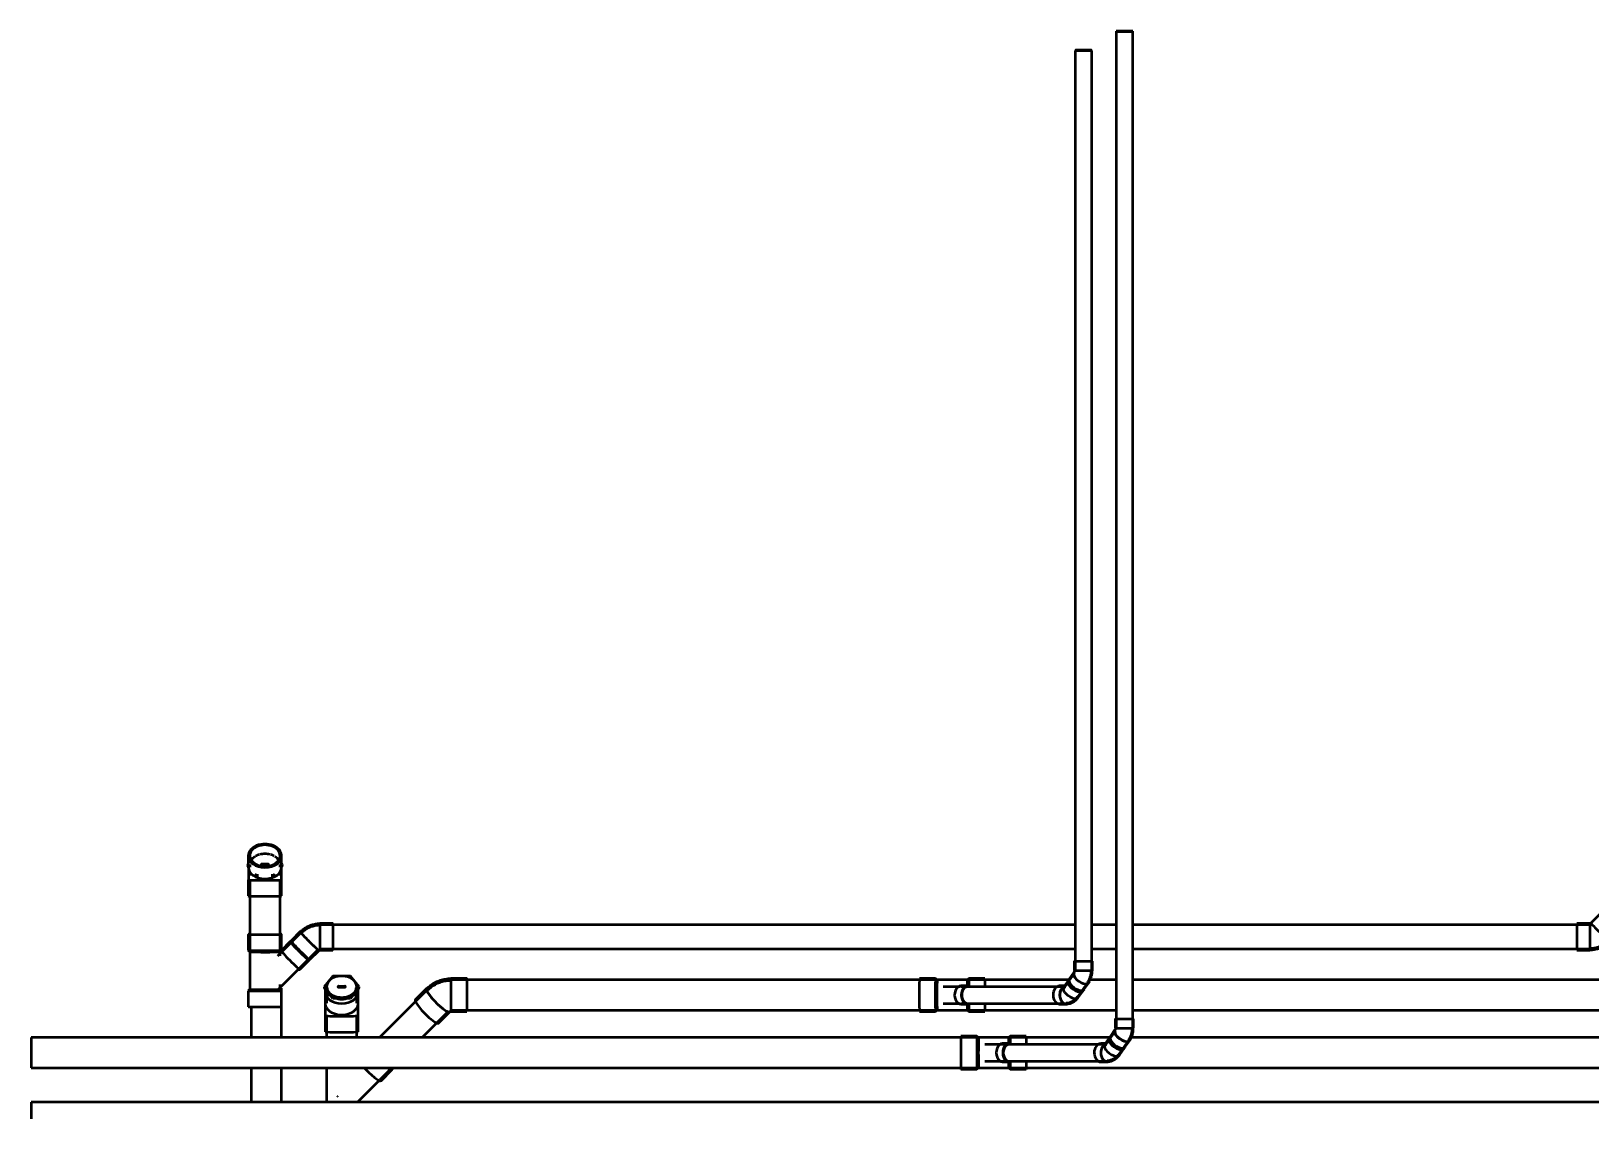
# Model space of a CAD drawing. Header units: millimetres. Extents: x -108050 to 96605, y 58136 to 140997.
# Drawn here: x 542 to 10868, y 70399 to 77602 of the extents above; entities that cross this region are included whole.
import ezdxf

# ---------------------------------------------------------------- set-up
doc = ezdxf.new("R2010")
doc.units = ezdxf.units.MM
doc.linetypes.add('Center', pattern=[29.999999, 12, -6, 6, -6])
doc.layers.add('P-PIPE', color=3, linetype='Continuous', lineweight=50)
doc.layers.add('P-PIPE-CNTR', color=3, linetype='Center', lineweight=35)

# ---------------------------------------------------------------- blocks, each defined once
blk = doc.blocks.new('DSC_uPVC_Elbow_TienPhong - Standard-V177-HẦM')
at = {"layer": 'P-PIPE'}
for p, q in [((10862, 71692), (10776, 71692)), ((10929, 71756), (10868, 71695)), ((10992, 71571), (11053, 71632)), ((10776, 71517), (10862, 71517))]:
    blk.add_line(p, q, dxfattribs=at)
at = {"layer": 'P-PIPE', "flags": 128}
for points in [[(10866, 71691), (10866, 71691), (10865, 71691), (10865, 71691), (10865, 71691), (10864, 71691), (10864, 71691), (10863, 71691), (10863, 71690), (10863, 71690), (10862, 71690)], [(10870, 71693), (10869, 71693), (10869, 71693), (10869, 71693), (10868, 71692), (10868, 71692), (10868, 71692), (10867, 71692), (10867, 71692), (10866, 71691), (10866, 71691)], [(10928, 71542), (10934, 71544), (10941, 71547), (10947, 71551), (10953, 71554), (10958, 71558), (10964, 71562), (10970, 71566), (10975, 71570), (10980, 71575), (10984, 71579)], [(10932, 71533), (10938, 71536), (10945, 71539), (10951, 71542), (10958, 71546), (10964, 71550), (10970, 71554), (10976, 71559), (10981, 71563), (10987, 71568), (10991, 71572)], [(10862, 71529), (10869, 71529), (10876, 71529), (10883, 71530), (10890, 71531), (10896, 71532), (10903, 71533), (10910, 71535), (10916, 71537), (10923, 71540), (10928, 71542)], [(10862, 71519), (10869, 71519), (10877, 71519), (10884, 71520), (10891, 71521), (10898, 71523), (10905, 71524), (10912, 71526), (10919, 71528), (10926, 71531), (10932, 71533)]]:
    blk.add_lwpolyline(points, dxfattribs=at)
at = {"layer": 'P-PIPE'}
for centre, major_axis, start_param, end_param in [((10776, 71605), (0, 87.7), 0.004142, 1.574938), ((10862, 71605), (0, 87.7), 0.004142, 1.574938), ((10862, 71605), (0, 87.7), 6.114449, 6.283185), ((10862, 71605), (0, 85.8), 0.004142, 0.373741), ((10930, 71633), (-62, 62), 6.279043, 7.84984), ((10930, 71633), (-60.7, 60.7), 0.471878, 0.550257), ((10991, 71694), (-62, 62), 5.880214, 7.84984), ((10991, 71694), (-56.6, 56.6), 0, 0.257657), ((10991, 71694), (-56.6, 56.6), 0.390616, 0.519457), ((10991, 71694), (-56.6, 56.6), 0.652416, 0.781256), ((10991, 71694), (-56.6, 56.6), 0.914215, 1.043056), ((10991, 71694), (-56.6, 56.6), 1.046951, 1.304855), ((10991, 71694), (-56.6, 56.6), 1.308902, 1.566654), ((10991, 71694), (-62, 62), 1.566654, 3.137451), ((10991, 71694), (-56.6, 56.6), 1.570842, 1.828454), ((10991, 71694), (-56.6, 56.6), 1.832792, 2.090253), ((10991, 71694), (-56.6, 56.6), 2.223212, 2.352053), ((10776, 71605), (0, 87.7), 1.574938, 3.145735), ((10862, 71605), (0, 87.7), 1.574938, 3.244708), ((10930, 71633), (-62, 62), 1.566654, 3.137451), ((10930, 71633), (-60.7, 60.7), 2.583052, 2.628006), ((10991, 71694), (-56.6, 56.6), 2.523792, 2.613852), ((10991, 71694), (-56.6, 56.6), 2.746811, 2.875651), ((10991, 71694), (-56.6, 56.6), 2.883698, 3.137451), ((10991, 71694), (-62, 62), 3.141593, 3.544724), ((10862, 71605), (0, 85.8), 2.823443, 3.141593)]:
    blk.add_ellipse(centre, major_axis=major_axis, ratio=0.01, start_param=start_param, end_param=end_param, dxfattribs=at)
blk = doc.blocks.new('DSC_uPVC_Elbow_TienPhong - Standard-2073806-HẦM')
at = {"layer": 'P-PIPE'}
for p, q in [((3159, 71262), (3085, 71188)), ((3427, 71329), (3321, 71329)), ((3240, 71033), (3314, 71107)), ((3321, 71109), (3427, 71109))]:
    blk.add_line(p, q, dxfattribs=at)
at = {"layer": 'P-PIPE', "flags": 128}
for points in [[(3321, 71326), (3312, 71326), (3303, 71326), (3294, 71325), (3285, 71323), (3277, 71322), (3268, 71320), (3259, 71318), (3251, 71315), (3242, 71312), (3234, 71309), (3226, 71306), (3218, 71302), (3210, 71298), (3202, 71293), (3195, 71288), (3188, 71283), (3180, 71278), (3174, 71272), (3167, 71266), (3160, 71260)], [(3201, 71278), (3195, 71274), (3188, 71269), (3181, 71263), (3175, 71258), (3169, 71252)], [(3320, 71314), (3312, 71314), (3304, 71314), (3295, 71313), (3287, 71312), (3279, 71310), (3271, 71308), (3263, 71306), (3254, 71304), (3247, 71301), (3239, 71298), (3231, 71295), (3223, 71291), (3216, 71287), (3209, 71283), (3202, 71279)], [(3312, 71109), (3312, 71109), (3313, 71109), (3313, 71109), (3313, 71110), (3313, 71110), (3314, 71110), (3314, 71110), (3315, 71110), (3315, 71111), (3315, 71111), (3316, 71111), (3316, 71111), (3317, 71111), (3317, 71111), (3318, 71112), (3318, 71112), (3319, 71112), (3320, 71112), (3320, 71112), (3321, 71112)]]:
    blk.add_lwpolyline(points, dxfattribs=at)
at = {"layer": 'P-PIPE'}
for centre, major_axis, ratio, start_param, end_param in [((3236, 71184), (-77.5, 77.5), 0.183449, 6.099516, 8.021931), ((3236, 71184), (-75.8, 75.8), 0.183449, 0.002603, 0.16795), ((3236, 71184), (-75.8, 75.8), 0.183449, 0.16795, 3.141593), ((3321, 71219), (0, 110), 0.01, 6.270034, 8.102629), ((3427, 71219), (0, 110), 0.01, 5.878531, 8.102629), ((3427, 71220), (0, 100), 0.01, 6.270034, 6.531833), ((3427, 71220), (0, 100), 0.01, 0.272539, 1.576486), ((3163, 71111), (-77.5, 77.5), 0.183449, 6.189335, 8.021931), ((3236, 71184), (-77.5, 77.5), 0.183449, 1.738746, 3.282976), ((3321, 71219), (0, 110), 0.01, 1.819444, 3.128441), ((3427, 71220), (0, 100), 0.01, 1.644192, 1.819444), ((3427, 71219), (0, 110), 0.01, 1.819444, 3.128441), ((3427, 71220), (0, 100), 0.01, 2.019069, 2.081243), ((3163, 71111), (-77.5, 77.5), 0.183449, 1.738746, 3.141593), ((3427, 71219), (0, 110), 0.01, 3.141593, 3.546878)]:
    blk.add_ellipse(centre, major_axis=major_axis, ratio=ratio, start_param=start_param, end_param=end_param, dxfattribs=at)
blk = doc.blocks.new('DSC_uPVC_Elbow_TienPhong - Standard-2073808-HẦM')
at = {"layer": 'P-PIPE'}
for p, q in [((2540, 71692), (2454, 71692)), ((2324, 71639), (2263, 71578)), ((2387, 71454), (2448, 71515)), ((2454, 71517), (2540, 71517))]:
    blk.add_line(p, q, dxfattribs=at)
at = {"layer": 'P-PIPE', "flags": 128}
for points in [[(2454, 71690), (2446, 71690), (2439, 71690), (2432, 71689), (2425, 71688), (2418, 71687), (2411, 71685), (2404, 71683), (2397, 71681), (2390, 71679), (2383, 71676), (2376, 71673), (2370, 71670), (2363, 71666), (2357, 71663), (2351, 71659), (2345, 71655), (2339, 71650), (2334, 71645), (2328, 71641), (2325, 71637)], [(2454, 71681), (2447, 71681), (2440, 71680), (2433, 71680), (2426, 71679), (2420, 71677), (2413, 71676), (2406, 71674), (2400, 71672), (2393, 71670), (2387, 71667), (2380, 71664), (2374, 71661), (2368, 71658), (2362, 71655), (2357, 71651), (2351, 71647), (2345, 71643), (2340, 71638), (2335, 71634), (2332, 71630)], [(2446, 71516), (2447, 71516), (2447, 71516), (2447, 71517), (2448, 71517), (2448, 71517), (2448, 71517), (2449, 71518), (2449, 71518), (2449, 71518), (2450, 71518), (2450, 71518), (2451, 71518), (2451, 71519), (2451, 71519), (2452, 71519), (2452, 71519), (2453, 71519), (2453, 71519), (2453, 71519), (2454, 71519)]]:
    blk.add_lwpolyline(points, dxfattribs=at)
at = {"layer": 'P-PIPE'}
for centre, major_axis, ratio, start_param, end_param in [((2454, 71605), (0, 87.7), 0.01, 0, 1.637379), ((2540, 71605), (0, 87.7), 0.01, 5.871585, 7.920564), ((2540, 71605), (0, 80), 0.01, 0, 0.270861), ((2540, 71605), (0, 80), 0.01, 0.328382, 0.526093), ((2540, 71605), (0, 80), 0.01, 0.526612, 0.792116), ((2540, 71605), (0, 80), 0.01, 0.794203, 1.020432), ((2325, 71516), (-62, 62), 0.054145, 0, 1.610798), ((2386, 71577), (-62, 62), 0.054145, 6.061388, 7.893984), ((2386, 71577), (-60.7, 60.7), 0.054145, 0.040002, 3.181595), ((2386, 71577), (-62, 62), 0.054145, 1.610798, 3.324107), ((2454, 71605), (0, 87.7), 0.01, 1.637379, 3.208175), ((2540, 71605), (0, 80), 0.01, 1.063965, 1.259016), ((2540, 71605), (0, 80), 0.01, 1.334837, 1.494367), ((2540, 71605), (0, 80), 0.01, 1.606199, 1.637379), ((2540, 71605), (0, 80), 0.01, 1.637379, 1.728286), ((2540, 71605), (0, 87.7), 0.01, 1.637379, 3.548438), ((2540, 71605), (0, 80), 0.01, 1.8774, 1.962675), ((2540, 71605), (0, 80), 0.01, 2.160978, 2.1994), ((2325, 71516), (-62, 62), 0.054145, 1.610798, 3.181595)]:
    blk.add_ellipse(centre, major_axis=major_axis, ratio=ratio, start_param=start_param, end_param=end_param, dxfattribs=at)
blk = doc.blocks.new('DSC_uPVC_Elbow_TienPhong - Standard-2073809-HẦM')
at = {"layer": 'P-PIPE'}
for p, q in [((2489, 71241), (2489, 71166)), ((2708, 71166), (2708, 71241)), ((2489, 71081), (2489, 70975)), ((2708, 70975), (2708, 71081))]:
    blk.add_line(p, q, dxfattribs=at)
at = {"layer": 'P-PIPE', "flags": 128}
for points in [[(2491, 71081), (2491, 71086), (2491, 71091), (2491, 71096), (2491, 71101), (2491, 71105), (2491, 71110), (2491, 71115), (2491, 71120), (2491, 71124), (2491, 71129), (2491, 71133), (2491, 71137), (2491, 71142), (2491, 71146), (2491, 71150), (2491, 71154), (2491, 71158), (2491, 71161), (2491, 71165), (2491, 71166)], [(2705, 71166), (2705, 71163), (2705, 71159), (2705, 71155), (2705, 71151), (2705, 71147), (2705, 71143), (2705, 71139), (2705, 71135), (2705, 71130), (2705, 71126), (2705, 71121), (2705, 71117), (2705, 71112), (2705, 71107), (2705, 71102), (2705, 71098), (2705, 71093), (2705, 71088), (2705, 71083), (2705, 71081)]]:
    blk.add_lwpolyline(points, dxfattribs=at)
at = {"layer": 'P-PIPE'}
for centre, major_axis, ratio, start_param, end_param in [((2598, 71241), (110, 0), 0.707107, 2.951533, 3.141593), ((2598, 71241), (110, 0), 0.707107, 0, 0.190059), ((2598, 71241), (110, 0), 0.707107, 3.141593, 6.283185), ((2598, 71166), (-110, 0), 0.707107, 0, 3.141593), ((2598, 71081), (110, 0), 0.01, 2.947326, 3.141593), ((2598, 71081), (-110, 0), 0.01, 0, 3.141593), ((2598, 71081), (107, 0), 0.01, 3.224266, 3.720307), ((2598, 71081), (107, 0), 0.01, 5.704471, 6.200512), ((2598, 71081), (110, 0), 0.01, 0, 0.194266), ((2598, 70975), (-110, 0), 0.01, 0, 3.141593)]:
    blk.add_ellipse(centre, major_axis=major_axis, ratio=ratio, start_param=start_param, end_param=end_param, dxfattribs=at)
blk = doc.blocks.new('DSC_uPVC_Cap End2-TienPhong - Standard-V203-HẦM')
at = {"layer": 'P-PIPE'}
for p, q in [((2540, 71344), (2483, 71274)), ((2483, 71274), (2511, 71238)), ((2483, 71274), (2483, 71266)), ((2511, 71232), (2483, 71266)), ((2498, 71274), (2498, 71263)), ((2502, 71266), (2502, 71206)), ((2656, 71344), (2540, 71344)), ((2578, 71277), (2618, 71277)), ((2578, 71277), (2598, 71277)), ((2618, 71274), (2578, 71274)), ((2618, 71274), (2578, 71274)), ((2618, 71270), (2578, 71270)), ((2598, 71270), (2578, 71270)), ((2598, 71277), (2618, 71277)), ((2618, 71270), (2598, 71270)), ((2714, 71274), (2656, 71344)), ((2685, 71239), (2714, 71274)), ((2714, 71266), (2685, 71232)), ((2694, 71206), (2694, 71266)), ((2698, 71263), (2698, 71274)), ((2714, 71266), (2714, 71274)), ((2540, 71196), (2511, 71231)), ((2512, 71237), (2540, 71203)), ((2540, 71203), (2656, 71203)), ((2540, 71203), (2540, 71196)), ((2656, 71196), (2540, 71196)), ((2656, 71203), (2685, 71238)), ((2685, 71231), (2656, 71196)), ((2656, 71203), (2656, 71196))]:
    blk.add_line(p, q, dxfattribs=at)
for centre, major_axis, start_param, end_param in [((2598, 71274), (100, 0), 1.570796, 4.712389), ((2578, 71274), (5, 0), 1.570796, 4.712389), ((2578, 71274), (5, 0), 1.570796, 4.712389), ((2578, 71270), (5, 0), 1.570796, 2.617994), ((2578, 71270), (5, 0), 1.570796, 2.617994), ((2598, 71274), (100, 0), 4.712389, 7.853982), ((2618, 71274), (-5, 0), 1.570796, 4.712389), ((2618, 71274), (-5, 0), 1.570796, 4.712389), ((2618, 71270), (5, 0), 0.523599, 1.570796), ((2618, 71270), (5, 0), 0.523599, 1.570796), ((2598, 71263), (100, 0), 3.520705, 3.809677), ((2598, 71263), (100, 0), 4.423417, 4.712389), ((2598, 71263), (100, 0), 4.712389, 5.001361), ((2598, 71263), (100, 0), 5.6151, 5.904073)]:
    blk.add_ellipse(centre, major_axis=major_axis, ratio=0.707107, start_param=start_param, end_param=end_param, dxfattribs=at)
blk = doc.blocks.new('DSC_uPVC_Elbow_TienPhong - Standard-V204-HẦM')
at = {"layer": 'P-PIPE'}
for p, q in [((1980, 72141), (1980, 72066)), ((2200, 72066), (2200, 72141)), ((1980, 71981), (1980, 71875)), ((2200, 71875), (2200, 71981))]:
    blk.add_line(p, q, dxfattribs=at)
at = {"layer": 'P-PIPE', "flags": 128}
for points in [[(1983, 71981), (1983, 71986), (1983, 71991), (1983, 71996), (1983, 72001), (1983, 72006), (1983, 72010), (1983, 72015), (1983, 72020), (1983, 72024), (1983, 72029), (1983, 72033), (1983, 72038), (1983, 72042), (1983, 72046), (1983, 72050), (1983, 72054), (1983, 72058), (1983, 72061), (1983, 72065), (1983, 72066)], [(2197, 72066), (2197, 72063), (2197, 72059), (2197, 72055), (2197, 72052), (2197, 72048), (2197, 72043), (2197, 72039), (2197, 72035), (2197, 72030), (2197, 72026), (2197, 72021), (2197, 72017), (2197, 72012), (2197, 72007), (2197, 72003), (2197, 71998), (2197, 71993), (2197, 71988), (2197, 71983), (2197, 71981)]]:
    blk.add_lwpolyline(points, dxfattribs=at)
at = {"layer": 'P-PIPE'}
for centre, major_axis, ratio, start_param, end_param in [((2090, 72141), (110, 0), 0.707107, 0, 3.141593), ((2090, 72142), (100, 0), 0.707107, 0, 3.141593), ((2090, 72141), (110, 0), 0.707107, 3.141593, 6.283185), ((2090, 72142), (100, 0), 0.707107, 3.141593, 6.283185), ((2090, 72066), (110, 0), 0.707107, 3.141593, 6.283185), ((2090, 71981), (110, 0), 0.01, 2.947326, 3.141593), ((2090, 71981), (-110, 0), 0.01, 0, 3.141593), ((2090, 71981), (107, 0), 0.01, 3.224266, 3.720307), ((2090, 71981), (107, 0), 0.01, 5.704471, 6.200512), ((2090, 71981), (110, 0), 0.01, 0, 0.194266), ((2090, 71875), (-110, 0), 0.01, 0, 3.141593)]:
    blk.add_ellipse(centre, major_axis=major_axis, ratio=ratio, start_param=start_param, end_param=end_param, dxfattribs=at)
blk = doc.blocks.new('DSC_uPVC_Cap End2-TienPhong - Standard-V205-HẦM')
at = {"layer": 'P-PIPE'}
for p, q in [((1980, 72090), (1974, 72083)), ((1974, 72083), (1982, 72074)), ((1974, 72083), (1974, 72076)), ((1982, 72066), (1974, 72076)), ((1990, 72083), (1990, 72072)), ((2004, 72119), (2003, 72118)), ((2070, 72087), (2110, 72087)), ((2070, 72087), (2090, 72087)), ((2110, 72083), (2070, 72083)), ((2110, 72083), (2070, 72083)), ((2110, 72080), (2070, 72080)), ((2090, 72080), (2070, 72080)), ((2093, 72154), (2087, 72154)), ((2090, 72087), (2110, 72087)), ((2110, 72080), (2090, 72080)), ((2177, 72118), (2176, 72119)), ((2190, 72072), (2190, 72083)), ((2198, 72074), (2206, 72083)), ((2206, 72076), (2198, 72066)), ((2206, 72083), (2200, 72090)), ((2206, 72076), (2206, 72083)), ((1994, 72030), (1994, 72011)), ((2024, 72022), (2032, 72012)), ((2032, 72005), (2024, 72015)), ((2032, 72012), (2048, 72012)), ((2032, 72012), (2032, 72005)), ((2048, 72005), (2032, 72005)), ((2132, 72012), (2148, 72012)), ((2148, 72005), (2132, 72005)), ((2148, 72012), (2156, 72022)), ((2156, 72015), (2148, 72005)), ((2148, 72012), (2148, 72005)), ((2186, 72011), (2186, 72030))]:
    blk.add_line(p, q, dxfattribs=at)
for centre, major_axis, start_param, end_param in [((2090, 72083), (100, 0), 2.290234, 2.713668), ((2090, 72083), (100, 0), 1.949491, 2.233598), ((2090, 72083), (100, 0), 1.570796, 1.901994), ((2070, 72083), (5, 0), 1.570796, 4.712389), ((2070, 72083), (5, 0), 1.570796, 4.712389), ((2070, 72080), (5, 0), 1.570796, 2.617994), ((2070, 72080), (5, 0), 1.570796, 2.617994), ((2090, 72083), (100, 0), 1.239598, 1.570796), ((2110, 72083), (5, 0), 4.712389, 7.853982), ((2110, 72083), (5, 0), 4.712389, 7.853982), ((2110, 72080), (5, 0), 0.523599, 1.570796), ((2110, 72080), (5, 0), 0.523599, 1.570796), ((2090, 72083), (100, 0), 0.907994, 1.192102), ((2090, 72083), (100, 0), 0.427925, 0.851359)]:
    blk.add_ellipse(centre, major_axis=major_axis, ratio=0.707107, start_param=start_param, end_param=end_param, dxfattribs=at)
blk = doc.blocks.new('DSC_uPVC_Elbow_TienPhong - Standard-2073817-HẦM')
at = {"layer": 'P-PIPE'}
for p, q in [((7720, 71062), (7720, 71001)), ((7841, 71001), (7841, 71062)), ((7717, 70988), (7687, 70945)), ((7786, 70876), (7816, 70919))]:
    blk.add_line(p, q, dxfattribs=at)
at = {"layer": 'P-PIPE', "flags": 128}
for points in [[(7722, 71001), (7721, 71000), (7721, 70999), (7721, 70998), (7721, 70997), (7721, 70996), (7721, 70995), (7721, 70994), (7721, 70993), (7720, 70992), (7720, 70991), (7720, 70991), (7720, 70990), (7720, 70990), (7719, 70989), (7719, 70989), (7719, 70988), (7719, 70988), (7719, 70988), (7719, 70988), (7719, 70988)], [(7810, 70923), (7812, 70927), (7814, 70931), (7816, 70934), (7818, 70938), (7820, 70942), (7822, 70946), (7823, 70950), (7825, 70954), (7826, 70957), (7827, 70961), (7829, 70966), (7829, 70970), (7830, 70974), (7831, 70978), (7832, 70982), (7832, 70986), (7832, 70990), (7833, 70994), (7833, 70998), (7833, 71001)], [(7815, 70920), (7818, 70923), (7820, 70927), (7822, 70931), (7824, 70935), (7826, 70939), (7828, 70943), (7830, 70947), (7831, 70951), (7833, 70955), (7834, 70960), (7835, 70964), (7836, 70968), (7837, 70972), (7838, 70977), (7838, 70981), (7839, 70985), (7839, 70990), (7839, 70994), (7839, 70998), (7839, 71001)]]:
    blk.add_lwpolyline(points, dxfattribs=at)
at = {"layer": 'P-PIPE'}
for centre, major_axis, ratio, start_param, end_param in [((7780, 71062), (60.3, 0), 0.01, 2.738069, 3.922016), ((7780, 71062), (55, 0), 0.01, 3.141593, 3.398417), ((7780, 71062), (55, 0), 0.01, 3.53179, 3.660217), ((7780, 71062), (55, 0), 0.01, 3.793589, 3.922016), ((7780, 71062), (60.3, 0), 0.01, 3.922016, 6.27821), ((7780, 71062), (55, 0), 0.01, 3.926469, 4.183815), ((7780, 71062), (55, 0), 0.01, 4.188495, 4.445615), ((7780, 71062), (-55, 0), 0.01, 1.308883, 1.565821), ((7780, 71062), (55, 0), 0.01, 4.712443, 4.969214), ((7780, 71062), (55, 0), 0.01, 4.974422, 5.231013), ((7780, 71062), (55, 0), 0.01, 5.236446, 5.492812), ((7780, 71062), (55, 0), 0.01, 5.626185, 5.754612), ((7780, 71062), (55, 0), 0.01, 5.887985, 6.016411), ((7780, 71062), (55, 0), 0.01, 6.026032, 6.27821), ((7780, 71062), (60.3, 0), 0.01, 0, 0.403729), ((7737, 70911), (-49.3, 34.7), 0.507763, 6.191578, 7.238776), ((7767, 70954), (-49.3, 34.7), 0.507763, 6.191578, 7.238776), ((7767, 70954), (-48.2, 33.9), 0.507763, 0.082926, 2.526387), ((7780, 71001), (60.3, 0), 0.01, 3.136618, 3.922016), ((7767, 70954), (-49.3, 34.7), 0.507763, 0.95559, 3.345303), ((7780, 71001), (60.3, 0), 0.01, 3.922016, 6.27821), ((7737, 70911), (-49.3, 34.7), 0.507763, 0.95559, 3.049986), ((7737, 70911), (-49.3, 34.7), 0.507763, 3.061324, 3.18421), ((7767, 70954), (-48.2, 33.9), 0.507763, 2.526387, 3.224518)]:
    blk.add_ellipse(centre, major_axis=major_axis, ratio=ratio, start_param=start_param, end_param=end_param, dxfattribs=at)
blk = doc.blocks.new('DSC_uPVC_Elbow_TienPhong - Standard-V213-HẦM')
at = {"layer": 'P-PIPE'}
for p, q in [((7655, 70898), (7623, 70898)), ((7680, 70935), (7649, 70892)), ((7651, 70891), (7651, 70891)), ((7748, 70822), (7778, 70865)), ((7623, 70777), (7666, 70777)), ((7666, 70785), (7666, 70785)), ((7666, 70778), (7667, 70778))]:
    blk.add_line(p, q, dxfattribs=at)
at = {"layer": 'P-PIPE', "flags": 128}
for points in [[(7656, 70887), (7656, 70887), (7656, 70887), (7656, 70887), (7657, 70887), (7657, 70888)], [(7666, 70785), (7671, 70785), (7676, 70786), (7681, 70786), (7686, 70787), (7690, 70789), (7695, 70790), (7699, 70792), (7704, 70794), (7708, 70796), (7712, 70798), (7716, 70801), (7719, 70803), (7723, 70806), (7726, 70809), (7729, 70812), (7732, 70815), (7735, 70819), (7738, 70822), (7741, 70826), (7742, 70827)], [(7667, 70778), (7672, 70779), (7677, 70779), (7682, 70780), (7687, 70781), (7692, 70782), (7697, 70784), (7702, 70786), (7706, 70788), (7711, 70790), (7715, 70793), (7719, 70795), (7723, 70798), (7727, 70801), (7731, 70804), (7734, 70808), (7737, 70811), (7740, 70814), (7743, 70818), (7746, 70822), (7747, 70823)]]:
    blk.add_lwpolyline(points, dxfattribs=at)
at = {"layer": 'P-PIPE'}
for centre, major_axis, ratio, start_param, end_param in [((7729, 70900), (-49.3, 34.7), 0.507763, 6.073032, 7.238776), ((7623, 70837), (0, 60.3), 0.710633, 0.007036, 1.577832), ((7623, 70837), (0, 60.3), 0.710633, 1.577832, 3.148628), ((7666, 70837), (0, 59), 0.710633, 0.375338, 3.148628), ((7666, 70837), (0, 60.3), 0.710633, 0.343921, 1.577832), ((7666, 70837), (0, 60.3), 0.710633, 1.577832, 3.47485), ((7699, 70857), (-49.3, 34.7), 0.507763, 6.191578, 7.238776), ((7699, 70857), (-49.3, 34.7), 0.507763, 0.95559, 3.190223), ((7729, 70900), (-45, 31.6), 0.507763, 0.346665, 0.478077), ((7729, 70900), (-45, 31.6), 0.507763, 0, 0.236561), ((7729, 70900), (-45, 31.6), 0.507763, 0.608465, 0.739876), ((7729, 70900), (-49.3, 34.7), 0.507763, 0.95559, 3.365318), ((7729, 70900), (-45, 31.6), 0.507763, 0.870264, 0.95559), ((7729, 70900), (-45, 31.6), 0.507763, 0.95559, 1.001676), ((7729, 70900), (-45, 31.6), 0.507763, 1.132064, 1.263475), ((7729, 70900), (-45, 31.6), 0.507763, 1.393863, 1.525275), ((7729, 70900), (-45, 31.6), 0.507763, 1.655662, 1.787074), ((7729, 70900), (-45, 31.6), 0.507763, 1.917462, 2.072943), ((7729, 70900), (-45, 31.6), 0.507763, 2.179261, 2.310673), ((7729, 70900), (-45, 31.6), 0.507763, 2.441061, 2.572472), ((7729, 70900), (-45, 31.6), 0.507763, 2.70286, 2.834271), ((7729, 70900), (-45, 31.6), 0.507763, 2.957735, 3.141593)]:
    blk.add_ellipse(centre, major_axis=major_axis, ratio=ratio, start_param=start_param, end_param=end_param, dxfattribs=at)
blk = doc.blocks.new('DSC_uPVC_Elbow_TienPhong - Standard-V214-HẦM')
at = {"layer": 'P-PIPE'}
for p, q in [((7446, 71370), (7415, 71327)), ((7448, 71443), (7448, 71382)), ((7569, 71382), (7569, 71443)), ((7514, 71257), (7544, 71300))]:
    blk.add_line(p, q, dxfattribs=at)
at = {"layer": 'P-PIPE', "flags": 128}
for points in [[(7450, 71382), (7450, 71381), (7450, 71380), (7449, 71379), (7449, 71378), (7449, 71377), (7449, 71376), (7449, 71376), (7449, 71375), (7449, 71374), (7448, 71373), (7448, 71372), (7448, 71372), (7448, 71371), (7447, 71371), (7447, 71370), (7447, 71370), (7447, 71370), (7447, 71369), (7447, 71369), (7447, 71369)], [(7538, 71305), (7540, 71309), (7542, 71312), (7544, 71316), (7546, 71320), (7548, 71323), (7550, 71327), (7552, 71331), (7553, 71335), (7554, 71339), (7556, 71343), (7557, 71347), (7558, 71351), (7558, 71355), (7559, 71359), (7560, 71363), (7560, 71368), (7561, 71372), (7561, 71376), (7561, 71380), (7561, 71382)], [(7543, 71301), (7546, 71305), (7548, 71309), (7550, 71313), (7552, 71317), (7554, 71321), (7556, 71325), (7558, 71329), (7559, 71333), (7561, 71337), (7562, 71341), (7563, 71345), (7564, 71350), (7565, 71354), (7566, 71358), (7566, 71363), (7567, 71367), (7567, 71371), (7567, 71376), (7568, 71380), (7568, 71382)]]:
    blk.add_lwpolyline(points, dxfattribs=at)
at = {"layer": 'P-PIPE'}
for centre, major_axis, ratio, start_param, end_param in [((7495, 71335), (-49.3, 34.7), 0.507763, 6.191578, 7.238776), ((7495, 71335), (-48.2, 33.9), 0.507763, 0.082926, 2.526387), ((7509, 71443), (60.3, 0), 0.01, 2.738007, 3.922016), ((7509, 71382), (60.3, 0), 0.01, 3.136618, 3.922016), ((7509, 71443), (55, 0), 0.01, 3.141593, 3.398417), ((7509, 71443), (55, 0), 0.01, 3.53179, 3.660217), ((7509, 71443), (55, 0), 0.01, 3.793589, 3.922016), ((7509, 71443), (60.3, 0), 0.01, 3.922016, 6.27821), ((7509, 71382), (60.3, 0), 0.01, 3.922016, 6.27821), ((7509, 71443), (55, 0), 0.01, 3.926469, 4.183815), ((7509, 71443), (55, 0), 0.01, 4.188495, 4.445615), ((7509, 71443), (55, 0), 0.01, 4.450475, 4.707414), ((7509, 71443), (55, 0), 0.01, 4.712443, 4.969214), ((7509, 71443), (55, 0), 0.01, 4.974422, 5.231013), ((7509, 71443), (55, 0), 0.01, 5.236446, 5.492812), ((7509, 71443), (55, 0), 0.01, 5.631759, 5.754612), ((7509, 71443), (55, 0), 0.01, 5.887985, 6.016411), ((7509, 71443), (-55, 0), 0.01, 2.88444, 3.136618), ((7509, 71443), (-60.3, 0), 0.01, 3.141593, 3.545386), ((7465, 71292), (-49.3, 34.7), 0.507763, 6.191578, 7.238776), ((7465, 71292), (-49.3, 34.7), 0.507763, 0.95559, 3.18421), ((7495, 71335), (-49.3, 34.7), 0.507763, 0.95559, 3.362932), ((7495, 71335), (-48.2, 33.9), 0.507763, 2.526387, 3.224518)]:
    blk.add_ellipse(centre, major_axis=major_axis, ratio=ratio, start_param=start_param, end_param=end_param, dxfattribs=at)
blk = doc.blocks.new('DSC_uPVC_Elbow_TienPhong - Standard-V215-HẦM')
at = {"layer": 'P-PIPE'}
for p, q in [((7383, 71279), (7351, 71279)), ((7408, 71316), (7378, 71273)), ((7379, 71272), (7379, 71272)), ((7476, 71204), (7506, 71247)), ((7351, 71159), (7394, 71159)), ((7394, 71167), (7395, 71167)), ((7394, 71160), (7395, 71160))]:
    blk.add_line(p, q, dxfattribs=at)
at = {"layer": 'P-PIPE', "flags": 128}
for points in [[(7384, 71268), (7384, 71268), (7384, 71268), (7384, 71269), (7385, 71269), (7385, 71269)], [(7395, 71167), (7399, 71167), (7404, 71167), (7409, 71168), (7414, 71169), (7418, 71170), (7423, 71172), (7427, 71174), (7432, 71175), (7436, 71178), (7440, 71180), (7444, 71182), (7447, 71185), (7451, 71188), (7454, 71191), (7457, 71194), (7461, 71197), (7463, 71200), (7466, 71204), (7469, 71207), (7470, 71208)], [(7395, 71160), (7400, 71160), (7405, 71161), (7410, 71162), (7415, 71163), (7420, 71164), (7425, 71166), (7430, 71167), (7435, 71169), (7439, 71172), (7443, 71174), (7447, 71177), (7451, 71180), (7455, 71183), (7459, 71186), (7462, 71189), (7465, 71193), (7468, 71196), (7471, 71200), (7474, 71203), (7475, 71205)]]:
    blk.add_lwpolyline(points, dxfattribs=at)
at = {"layer": 'P-PIPE'}
for centre, major_axis, ratio, start_param, end_param in [((7351, 71219), (0, 60.3), 0.710633, 0.007036, 1.577832), ((7394, 71219), (0, 59), 0.710633, 0.394299, 3.148628), ((7394, 71219), (0, 60.3), 0.710633, 0.343921, 1.577832), ((7427, 71239), (-49.3, 34.7), 0.507763, 6.191578, 7.238776), ((7457, 71282), (-49.3, 34.7), 0.507763, 6.073032, 7.238776), ((7457, 71282), (-45, 31.6), 0.507763, 0.346665, 0.478077), ((7457, 71282), (-45, 31.6), 0.507763, 0, 0.236561), ((7457, 71282), (-45, 31.6), 0.507763, 0.608465, 0.739876), ((7457, 71282), (-49.3, 34.7), 0.507763, 0.95559, 3.365318), ((7457, 71282), (-45, 31.6), 0.507763, 0.881158, 0.95559), ((7457, 71282), (-45, 31.6), 0.507763, 0.95559, 1.001676), ((7457, 71282), (-45, 31.6), 0.507763, 1.132064, 1.263475), ((7457, 71282), (-45, 31.6), 0.507763, 1.393863, 1.525275), ((7457, 71282), (-45, 31.6), 0.507763, 1.655662, 1.787074), ((7457, 71282), (-45, 31.6), 0.507763, 1.917462, 2.048873), ((7457, 71282), (-45, 31.6), 0.507763, 2.964659, 3.141593), ((7351, 71219), (0, 60.3), 0.710633, 1.577832, 3.148628), ((7394, 71219), (0, 60.3), 0.710633, 1.577832, 3.47485), ((7427, 71239), (-49.3, 34.7), 0.507763, 0.95559, 3.190223), ((7457, 71282), (-45, 31.6), 0.507763, 2.179261, 2.310673), ((7457, 71282), (-45, 31.6), 0.507763, 2.441061, 2.572472), ((7457, 71282), (-45, 31.6), 0.507763, 2.70286, 2.834271)]:
    blk.add_ellipse(centre, major_axis=major_axis, ratio=ratio, start_param=start_param, end_param=end_param, dxfattribs=at)

msp = doc.modelspace()

# ---------------------------------------------------------------- linework, layer by layer
at = {"layer": 'P-PIPE'}
for p, q in [((7725, 77601), (7725, 71001)), ((7835, 71001), (7835, 77601)), ((7454, 77475), (7454, 71382)), ((7564, 71382), (7564, 77475)), ((1990, 72072), (1990, 72066)), ((2190, 72066), (2190, 72072)), ((1990, 71981), (1990, 71515)), ((2190, 71515), (2190, 71981)), ((7454, 71685), (2454, 71685)), ((7726, 71685), (7563, 71685)), ((10862, 71685), (7835, 71685)), ((1980, 71621), (1980, 71515)), ((2258, 71573), (2198, 71512)), ((2200, 71515), (2200, 71621)), ((2329, 71633), (2203, 71507)), ((1980, 71515), (1990, 71505)), ((1990, 71505), (1990, 71257)), ((2197, 71501), (2173, 71477)), ((2190, 71505), (2200, 71515)), ((2190, 71478), (2190, 71505)), ((2197, 71512), (2197, 71501)), ((2316, 71394), (2442, 71520)), ((2454, 71525), (7454, 71525)), ((7564, 71525), (7726, 71525)), ((7835, 71525), (10862, 71525)), ((2177, 71255), (2310, 71388)), ((2310, 71388), (2321, 71388)), ((2322, 71388), (2382, 71449)), ((7450, 71367), (7382, 71270)), ((1990, 71257), (1980, 71247)), ((1980, 71247), (1980, 71141)), ((2190, 71257), (2190, 71289)), ((2200, 71247), (2190, 71257)), ((2199, 70937), (2199, 71264)), ((2200, 71141), (2200, 71247)), ((2498, 71263), (2498, 71166)), ((2698, 71166), (2698, 71263)), ((3166, 71255), (2848, 70937)), ((6529, 71319), (3321, 71319)), ((6529, 71329), (6423, 71329)), ((6540, 71319), (6529, 71329)), ((6740, 71319), (6540, 71319)), ((6695, 71274), (6581, 71274)), ((6742, 71279), (6699, 71279)), ((7378, 71274), (6699, 71274)), ((6750, 71329), (6740, 71319)), ((6856, 71329), (6750, 71329)), ((7411, 71319), (6750, 71319)), ((7472, 71207), (7540, 71304)), ((7726, 71319), (7553, 71319)), ((11047, 71319), (7835, 71319)), ((6581, 71164), (6695, 71164)), ((6660, 71242), (6659, 71240)), ((6659, 71198), (6660, 71196)), ((6699, 71164), (7394, 71164)), ((6699, 71159), (6742, 71159)), ((1999, 71140), (1999, 70937)), ((2498, 71081), (2498, 70937)), ((2698, 70937), (2698, 71081)), ((3130, 70937), (3307, 71114)), ((3321, 71119), (6529, 71119)), ((6423, 71109), (6529, 71109)), ((6529, 71109), (6540, 71119)), ((6540, 71119), (6740, 71119)), ((6740, 71119), (6750, 71109)), ((6750, 71119), (7726, 71119)), ((6750, 71109), (6856, 71109)), ((7835, 71119), (11047, 71119)), ((6804, 70937), (543, 70937)), ((6804, 70947), (6698, 70947)), ((6814, 70937), (6804, 70947)), ((7014, 70937), (6814, 70937)), ((7024, 70947), (7014, 70937)), ((7130, 70947), (7024, 70947)), ((7683, 70937), (7024, 70937)), ((7722, 70985), (7654, 70889)), ((11140, 70937), (7825, 70937)), ((6970, 70892), (6855, 70892)), ((6935, 70861), (6934, 70859)), ((7017, 70898), (6974, 70898)), ((7651, 70892), (6974, 70892)), ((7744, 70825), (7812, 70922)), ((543, 70737), (6804, 70737)), ((1999, 70737), (1999, 70509)), ((2199, 70509), (2199, 70737)), ((2498, 70737), (2498, 70509)), ((2852, 70659), (2931, 70737)), ((6804, 70728), (6814, 70737)), ((6814, 70737), (7014, 70737)), ((6856, 70782), (6970, 70782)), ((6934, 70816), (6935, 70814)), ((6974, 70782), (7666, 70782)), ((6974, 70777), (7017, 70777)), ((7014, 70737), (7024, 70728)), ((7024, 70737), (11140, 70737)), ((2703, 70509), (2845, 70652)), ((2842, 70651), (2855, 70651)), ((2859, 70652), (2933, 70726)), ((6698, 70728), (6804, 70728)), ((7024, 70728), (7130, 70728)), ((11235, 70509), (543, 70509)), ((543, 70509), (543, 70399)), ((2698, 70510), (2698, 70516))]:
    msp.add_line(p, q, dxfattribs=at)
for centre, major_axis, ratio, start_param, end_param in [((7780, 77601), (55, 0), 0.01, 1.570796, 3.141593), ((7780, 77601), (55, 0), 0.01, 3.141593, 4.712389), ((7780, 77601), (55, 0), 0.01, 0, 1.570796), ((7780, 77601), (55, 0), 0.01, 4.712389, 6.283185), ((7509, 77475), (55, 0), 0.01, 1.570796, 3.141593), ((7509, 77475), (55, 0), 0.01, 3.141593, 4.712389), ((7509, 77475), (55, 0), 0.01, 0, 1.570796), ((7509, 77475), (55, 0), 0.01, 4.712389, 6.283185), ((2090, 71621), (110, 0), 0.01, 2.73594, 4.645806), ((2090, 71621), (100, 0), 0.01, 3.141593, 3.336809), ((2090, 71621), (100, 0), 0.01, 3.500822, 3.632149), ((2090, 71621), (100, 0), 0.01, 3.762622, 3.893948), ((2090, 71621), (100, 0), 0.01, 4.024421, 4.155748), ((2090, 71621), (100, 0), 0.01, 4.28622, 4.417547), ((2090, 71621), (100, 0), 0.01, 4.54802, 4.645806), ((2090, 71621), (110, 0), 0.01, 4.645806, 6.693135), ((2090, 71621), (100, 0), 0.01, 4.645806, 4.679346), ((2090, 71621), (100, 0), 0.01, 4.809819, 4.941146), ((2090, 71621), (100, 0), 0.01, 5.071619, 5.202945), ((2090, 71621), (100, 0), 0.01, 5.333418, 5.464744), ((2090, 71621), (100, 0), 0.01, 5.595217, 5.726544), ((2090, 71621), (100, 0), 0.01, 5.857017, 5.954803), ((2090, 71621), (-100, 0), 0.01, 2.977223, 3.141593), ((2320, 71511), (-62, 62), 0.054145, 5.879497, 7.81398), ((2320, 71511), (-56.6, 56.6), 0.054145, 0, 0.221797), ((2320, 71511), (-56.6, 56.6), 0.054145, 0.372586, 0.517173), ((2090, 71515), (110, 0), 0.01, 3.07501, 4.645806), ((2090, 71505), (100, 0), 0.01, 3.07501, 6.216602), ((2090, 71515), (110, 0), 0.01, 4.645806, 6.283185), ((2260, 71450), (-62, 62), 0.054145, 6.243183, 7.81398), ((2320, 71511), (-56.6, 56.6), 0.054145, 0.634386, 0.781566), ((2320, 71511), (-56.6, 56.6), 0.054145, 0.896185, 1.045012), ((2320, 71511), (-56.6, 56.6), 0.054145, 1.157985, 1.295869), ((2320, 71511), (-56.6, 56.6), 0.054145, 1.419784, 1.530794), ((2320, 71511), (-62, 62), 0.054145, 1.530794, 3.547173), ((2320, 71511), (-56.6, 56.6), 0.054145, 1.681583, 1.792594), ((2320, 71511), (-56.6, 56.6), 0.054145, 1.943383, 2.054393), ((2320, 71511), (-56.6, 56.6), 0.054145, 2.205182, 2.316192), ((2320, 71511), (-56.6, 56.6), 0.054145, 2.466981, 2.577992), ((2320, 71511), (-56.6, 56.6), 0.054145, 2.728781, 2.839791), ((2320, 71511), (-56.6, 56.6), 0.054145, 2.905382, 3.101591), ((2260, 71450), (-62, 62), 0.054145, 1.530794, 3.141593), ((2090, 71247), (110, 0), 0.01, 3.07501, 4.645806), ((2090, 71257), (100, 0), 0.01, 3.07501, 6.216602), ((2090, 71247), (110, 0), 0.01, 4.645806, 6.283185), ((2099, 71264), (100, 0), 0.01, 0, 0.427684), ((2099, 71264), (100, 0), 0.01, 5.855501, 6.283185), ((6423, 71219), (0, 110), 0.01, 0, 3.141593), ((6529, 71219), (0, 110), 0.01, 0, 3.141593), ((6540, 71219), (0, 100), 0.01, 0, 1.570796), ((6699, 71219), (0, 60.3), 0.710633, 0, 3.141593), ((6742, 71219), (0, 60.3), 0.710633, 0, 3.141593), ((6742, 71219), (0, 55), 0.710633, 0, 3.141593), ((6740, 71219), (0, 100), 0.01, 0, 0.916997), ((6742, 71219), (0, 60.3), 0.710633, 5.880346, 6.283185), ((6750, 71219), (0, 110), 0.01, 0, 0.997536), ((6856, 71219), (0, 110), 0.01, 0, 1.044891), ((6856, 71219), (0, 100), 0.01, 0, 0.983994), ((6856, 71219), (0, 110), 0.01, 5.879121, 6.283185), ((2598, 71263), (100, 0), 0.707107, 3.484636, 3.631229), ((2598, 71263), (100, 0), 0.707107, 3.699154, 3.845747), ((2598, 71263), (100, 0), 0.707107, 4.412785, 4.678426), ((2598, 71263), (100, 0), 0.707107, 4.746352, 5.011993), ((2598, 71263), (100, 0), 0.707107, 5.579031, 5.725624), ((2598, 71263), (100, 0), 0.707107, 5.793549, 5.940142), ((6540, 71219), (0, 100), 0.01, 1.570796, 3.141593), ((6740, 71219), (0, 100), 0.01, 2.224595, 3.141593), ((6742, 71219), (0, 60.3), 0.710633, 3.141593, 3.544432), ((6750, 71219), (0, 110), 0.01, 2.144057, 3.141593), ((6856, 71219), (0, 110), 0.01, 2.096702, 3.141593), ((6856, 71219), (0, 100), 0.01, 2.157599, 3.141593), ((2090, 71141), (110, 0), 0.01, 3.07501, 4.645806), ((2090, 71141), (110, 0), 0.01, 4.645806, 6.283185), ((6856, 71219), (0, 110), 0.01, 3.141593, 3.545657), ((543, 70837), (0, 100), 0.01, 0, 1.570796), ((6698, 70837), (0, 110), 0.01, 0, 3.141593), ((6804, 70837), (0, 110), 0.01, 0, 3.141593), ((6814, 70837), (0, 100), 0.01, 0, 1.570796), ((7014, 70837), (0, 100), 0.01, 0, 0.916997), ((7024, 70837), (0, 110), 0.01, 0, 0.997536), ((7130, 70837), (0, 110), 0.01, 0, 1.044891), ((7130, 70837), (0, 110), 0.01, 5.879032, 6.283185), ((7130, 70837), (0, 100), 0.01, 0, 0.983994), ((543, 70837), (0, 100), 0.01, 1.570796, 3.141593), ((6814, 70837), (0, 100), 0.01, 1.570796, 3.141593), ((6974, 70837), (0, 60.3), 0.710633, 0, 3.141593), ((7017, 70837), (0, 60.3), 0.710633, 0, 3.141593), ((7017, 70837), (0, 55), 0.710633, 0, 3.141593), ((7017, 70837), (0, 60.3), 0.710633, 5.880346, 6.283185), ((2782, 70730), (-77.5, 77.5), 0.183449, 1.29264, 1.402847), ((2855, 70804), (-77.5, 77.5), 0.183449, 2.394356, 3.529179), ((2855, 70804), (-70.7, 70.7), 0.183449, 2.664635, 2.796053), ((2855, 70804), (-70.7, 70.7), 0.183449, 2.905506, 3.141593), ((7014, 70837), (0, 100), 0.01, 2.224595, 3.141593), ((7017, 70837), (0, 60.3), 0.710633, 3.141593, 3.544432), ((7024, 70837), (0, 110), 0.01, 2.144057, 3.141593), ((7130, 70837), (0, 110), 0.01, 2.096702, 3.141593), ((7130, 70837), (0, 100), 0.01, 2.157599, 3.141593), ((7130, 70837), (0, 110), 0.01, 3.141593, 3.545746), ((2782, 70730), (-77.5, 77.5), 0.183449, 1.402847, 3.235442), ((2598, 70546), (-70.7, 70.7), 0.183449, 1.335449, 1.370721)]:
    msp.add_ellipse(centre, major_axis=major_axis, ratio=ratio, start_param=start_param, end_param=end_param, dxfattribs=at)
at = {"layer": 'P-PIPE-CNTR'}
for p, q in [((2090, 72080), (2090, 72083)), ((2598, 71270), (2598, 71274))]:
    msp.add_line(p, q, dxfattribs=at)

# ---------------------------------------------------------------- block references
at = {"layer": 'P-PIPE'}
for name in ['DSC_uPVC_Elbow_TienPhong - Standard-V204-HẦM', 'DSC_uPVC_Cap End2-TienPhong - Standard-V205-HẦM', 'DSC_uPVC_Elbow_TienPhong - Standard-2073808-HẦM', 'DSC_uPVC_Elbow_TienPhong - Standard-V177-HẦM', 'DSC_uPVC_Elbow_TienPhong - Standard-V214-HẦM', 'DSC_uPVC_Cap End2-TienPhong - Standard-V203-HẦM', 'DSC_uPVC_Elbow_TienPhong - Standard-2073809-HẦM', 'DSC_uPVC_Elbow_TienPhong - Standard-2073806-HẦM', 'DSC_uPVC_Elbow_TienPhong - Standard-V215-HẦM', 'DSC_uPVC_Elbow_TienPhong - Standard-2073817-HẦM', 'DSC_uPVC_Elbow_TienPhong - Standard-V213-HẦM']:
    msp.add_blockref(name, (0, 0), dxfattribs=at)

doc.saveas('drawing.dxf')
